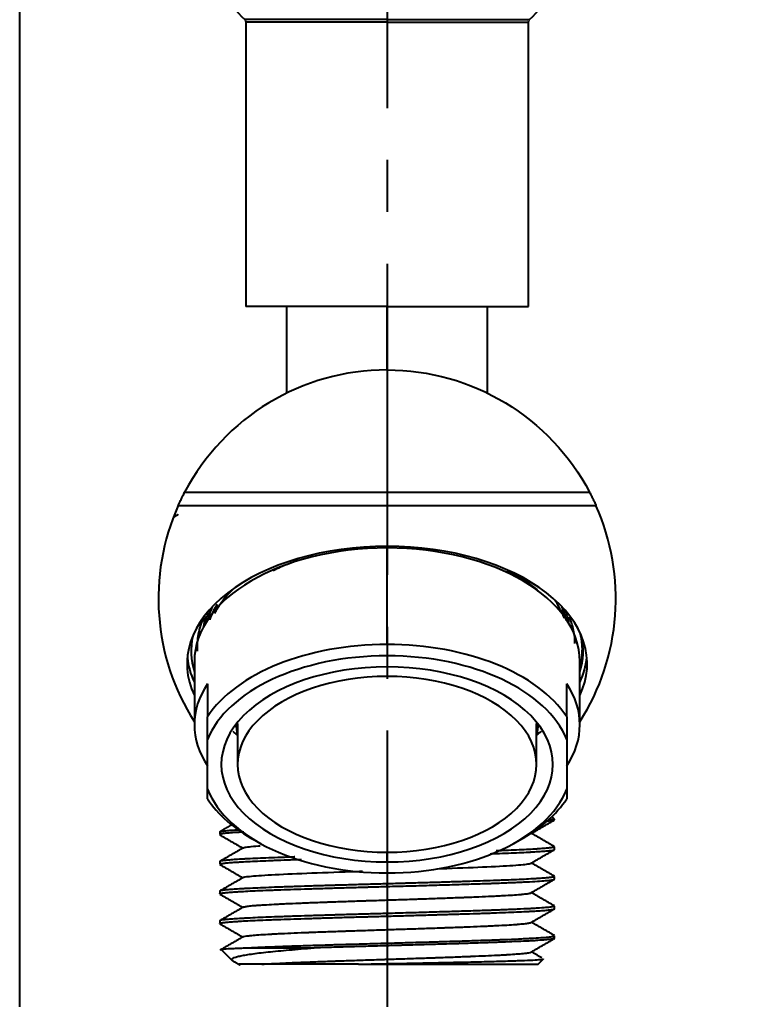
# Model space of a CAD drawing. Extents: x 10274 to 11115, y -16168 to -15573.
# Drawn here: x 10387.5 to 10431.5, y -15828.5 to -15768.5 of the extents above; entities that cross this region are included whole.
import ezdxf

# ---------------------------------------------------------------- set-up
doc = ezdxf.new("R2010")
doc.units = 0
doc.header["$MEASUREMENT"] = 0
doc.linetypes.add('CENTER2', pattern=[28.575, 19.05, -3.175, 3.175, -3.175])
doc.layers.get('0').update_dxf_attribs({"linetype": 'CONTINUOUS'})
doc.layers.get('Defpoints').update_dxf_attribs({"linetype": 'CONTINUOUS'})
doc.layers.add('CENTER', color=1, linetype='CENTER2')
doc.layers.add('DIM_', color=3, linetype='CONTINUOUS', lineweight=9)
doc.styles.get("Standard").update_dxf_attribs({"font": 'arial.ttf'})
doc.dimstyles.new('STANDARD$0', dxfattribs={"dimtxt": 3.5, "dimasz": 2.5, "dimexe": 0.7, "dimexo": 0.7, "dimgap": 0.5, "dimtad": 3, "dimdec": 4, "dimdsep": 46, "dimtxsty": 'Standard', "dimcen": 0, "dimclrd": 2, "dimclre": 2, "dimclrt": 4, "dimadec": 0, "dimazin": 0, "dimtp": 0.2, "dimtm": 0.1, "dimtfac": 0.5, "dimtdec": 4, "dimtmove": 1, "dimatfit": 3, "dimfxl": 1, "dimtolj": 1, "dimarcsym": 0})

# ---------------------------------------------------------------- blocks, each defined once
blk = doc.blocks.new('*D18')
at = {"layer": 'Defpoints', "color": 0, "transparency": 16777216}
for p in [(10410.02, -15731.301), (10436.02, -15916.951), (10465.547, -15916.951)]:
    blk.add_point(p, dxfattribs=at)
at = {"layer": 'DIM_', "color": 3, "lineweight": -2, "transparency": 16777216}
for p, q in [((10410.72, -15731.301), (10466.247, -15731.301)), ((10465.547, -15736.301), (10465.547, -15821.073)), ((10465.547, -15911.951), (10465.547, -15827.179)), ((10436.72, -15916.951), (10466.247, -15916.951))]:
    blk.add_line(p, q, dxfattribs=at)
at = {"layer": 'DIM_', "color": 3, "transparency": 16777216}
for points in [[(10464.714, -15736.301), (10466.38, -15736.301), (10465.547, -15731.301)], [(10464.714, -15911.951), (10466.38, -15911.951), (10465.547, -15916.951)]]:
    blk.add_solid(points, dxfattribs=at)
at = {"layer": 'DIM_', "color": 4, "transparency": 16777216, "insert": (10465.547, -15824.126), "char_height": 5, "attachment_point": 5, "bg_fill": 3, "box_fill_scale": 1.25, "bg_fill_color": 256, "bg_fill_true_color": 13158600, "bg_fill_transparency": 0}
blk.add_mtext('\\A1;185.7', dxfattribs=at)

msp = doc.modelspace()

# ---------------------------------------------------------------- linework, layer by layer
at = {"lineweight": -3, "extrusion": (-1, -2.22045e-16, 0)}
for p, q in [((10387.52, -15759.951), (10387.52, -15908.419)), ((10401.37, -15768.66), (10401.37, -15786.07)), ((10403.87, -15786.07), (10403.87, -15791.374)), ((10398.22, -15807.789), (10398.22, -15811.671)), ((10399.02, -15809.159), (10399.02, -15811.181)), ((10400.87, -15811.59), (10400.87, -15814.097)), ((10399.02, -15815.619), (10399.02, -15812.576)), ((10400.848, -15812.296), (10400.87, -15812.296)), ((10399.77, -15818.234), (10399.77, -15818.395)), ((10401.921, -15818.741), (10402.264, -15818.931)), ((10399.77, -15820.048), (10399.77, -15820.209)), ((10399.77, -15821.862), (10399.77, -15822.022)), ((10399.77, -15823.676), (10399.77, -15823.837)), ((10399.888, -15825.445), (10400.544, -15826.101)), ((10401.336, -15825.328), (10405.554, -15825.328))]:
    msp.add_line(p, q, dxfattribs=at)
at = {"lineweight": -3}
for centre, radius, start, end in [((10405.321, -15764.054), 6, 186.15248, 227.97381), ((10410.02, -15803.951), 14, 155.97233, 212.55856)]:
    msp.add_arc(centre, radius, start, end, dxfattribs=at)
at = {"lineweight": -3, "extrusion": (0, 0, -1)}
msp.add_arc((-10401.17, -15768.66), 0.2, 132.02619, 180, dxfattribs=at)
at = {"lineweight": -3}
for centre, major_axis, start_param, end_param in [((10410.02, -15806.172), (11.2, 0), 2.911174, 3.040113), ((10410.02, -15806.172), (-11.1, 0), 6.016414, 6.144028), ((10410.02, -15807.142), (-12, 0), 6.156459, 6.466018), ((10410.02, -15807.142), (12.25, 0), 3.1977, 3.413439), ((10410.02, -15811.671), (-11.8, 0), 5.912843, 6.653528), ((10410.02, -15811.59), (9.25, 0), 3.150581, 3.271689), ((10410.02, -15813.693), (-11.8, 0), 0.370343, 0.814342)]:
    msp.add_ellipse(centre, major_axis=major_axis, ratio=0.588172, start_param=start_param, end_param=end_param, dxfattribs=at)
for points, knots in [([(10397.233, -15798.251), (10397.244, -15798.226), (10397.256, -15798.2), (10397.281, -15798.145), (10397.294, -15798.116), (10397.315, -15798.07), (10397.323, -15798.054), (10397.338, -15798.022), (10397.345, -15798.005), (10397.369, -15797.955), (10397.385, -15797.921), (10397.419, -15797.851), (10397.436, -15797.816), (10397.463, -15797.761), (10397.472, -15797.743), (10397.49, -15797.705), (10397.5, -15797.687), (10397.547, -15797.593), (10397.585, -15797.518), (10397.625, -15797.442)], [0, 0, 0, 0, 0.125, 0.125, 0.25, 0.25, 0.3125, 0.3125, 0.375, 0.375, 0.5, 0.5, 0.625, 0.625, 0.6875, 0.6875, 0.75, 0.75, 1, 1, 1, 1]), ([(10403.049, -15802.221), (10403.195, -15802.149), (10403.344, -15802.08), (10403.684, -15801.93), (10403.875, -15801.851), (10404.169, -15801.737), (10404.318, -15801.681), (10404.47, -15801.628), (10404.551, -15801.599), (10404.581, -15801.589), (10404.612, -15801.578)], [0, 0, 0, 0, 0.299945, 0.299945, 0.668541, 0.668541, 0.852838, 0.944987, 0.944987, 1, 1, 1, 1]), ([(10400.551, -15803.407), (10400.438, -15803.518), (10400.331, -15803.631), (10400.059, -15803.937), (10399.904, -15804.134), (10399.73, -15804.387), (10399.696, -15804.438), (10399.63, -15804.54), (10399.598, -15804.592), (10399.525, -15804.714), (10399.485, -15804.785), (10399.448, -15804.856)], [0, 0, 0, 0, 0.244873, 0.244873, 0.655045, 0.655045, 0.757588, 0.757588, 0.860131, 0.860131, 1, 1, 1, 1]), ([(10399.607, -15804.301), (10399.524, -15804.436), (10399.448, -15804.574), (10399.298, -15804.877), (10399.227, -15805.044), (10399.163, -15805.221), (10399.16, -15805.23), (10399.157, -15805.239)], [0, 0, 0, 0, 0.44509, 0.44509, 0.973073, 0.973073, 1, 1, 1, 1]), ([(10398.774, -15805.133), (10398.766, -15805.15), (10398.758, -15805.167), (10398.676, -15805.359), (10398.612, -15805.536), (10398.546, -15805.759), (10398.533, -15805.804), (10398.51, -15805.894), (10398.499, -15805.939), (10398.468, -15806.074), (10398.451, -15806.165), (10398.407, -15806.435), (10398.391, -15806.615), (10398.382, -15806.916), (10398.384, -15807.037), (10398.391, -15807.158)], [0, 0, 0, 0, 0.026497, 0.026497, 0.291468, 0.291468, 0.357711, 0.357711, 0.423953, 0.423953, 0.556439, 0.556439, 0.82141, 0.82141, 1, 1, 1, 1]), ([(10398.805, -15805.641), (10398.808, -15805.618), (10398.81, -15805.595), (10398.827, -15805.468), (10398.844, -15805.364), (10398.871, -15805.233), (10398.877, -15805.207), (10398.889, -15805.155), (10398.895, -15805.129), (10398.907, -15805.079), (10398.914, -15805.055), (10398.92, -15805.031)], [0, 0, 0, 0, 0.112878, 0.112878, 0.625961, 0.625961, 0.754232, 0.754232, 0.882503, 0.882503, 1, 1, 1, 1]), ([(10401.243, -15818.238), (10401.175, -15818.242), (10401.031, -15818.25), (10400.697, -15818.27), (10400.394, -15818.293), (10400.088, -15818.321), (10399.929, -15818.342), (10399.835, -15818.362), (10399.794, -15818.374), (10399.774, -15818.385), (10399.77, -15818.392), (10399.77, -15818.395)], [0, 0, 0, 0, 0.071024, 0.154966, 0.388059, 0.494483, 0.707266, 0.786636, 0.865948, 0.945204, 1, 1, 1, 1]), ([(10399.786, -15818.217), (10399.795, -15818.213), (10399.807, -15818.209), (10399.834, -15818.201), (10399.847, -15818.198), (10399.878, -15818.192), (10399.895, -15818.188), (10399.953, -15818.179), (10399.999, -15818.172), (10400.105, -15818.159), (10400.165, -15818.153), (10400.3, -15818.14), (10400.45, -15818.127), (10400.628, -15818.115), (10400.75, -15818.106), (10400.774, -15818.105), (10400.825, -15818.102), (10400.85, -15818.1), (10400.908, -15818.096), (10400.941, -15818.094), (10400.974, -15818.092)], [0, 0, 0, 0, 0.102872, 0.102872, 0.180104, 0.180104, 0.257336, 0.257336, 0.4118, 0.4118, 0.566264, 0.566264, 0.720729, 0.875193, 0.875193, 0.913809, 0.913809, 0.952425, 0.952425, 1, 1, 1, 1]), ([(10401.213, -15819.206), (10401.224, -15819.199), (10401.332, -15819.159), (10401.716, -15819.117), (10402.21, -15819.082), (10402.246, -15819.079)], [0, 0, 0, 0, 0.170496, 0.941437, 1, 1, 1, 1]), ([(10404.362, -15819.763), (10404.351, -15819.763), (10404.34, -15819.764), (10404.19, -15819.769), (10404.053, -15819.774), (10403.85, -15819.781), (10403.783, -15819.783), (10403.65, -15819.788), (10403.584, -15819.79), (10403.257, -15819.802), (10403.008, -15819.811), (10402.536, -15819.83), (10402.311, -15819.84), (10401.887, -15819.859), (10401.688, -15819.868), (10401.453, -15819.88), (10401.407, -15819.882), (10401.34, -15819.886), (10401.317, -15819.887), (10401.273, -15819.889), (10401.163, -15819.895), (10401.059, -15819.901), (10400.822, -15819.915), (10400.679, -15819.925), (10400.424, -15819.944), (10400.311, -15819.953), (10400.165, -15819.967), (10400.12, -15819.972), (10400.058, -15819.979), (10400.039, -15819.981), (10400.001, -15819.986), (10399.984, -15819.988), (10399.902, -15820), (10399.852, -15820.01), (10399.787, -15820.029), (10399.77, -15820.038), (10399.77, -15820.048), (10399.77, -15820.048), (10399.77, -15820.048)], [0, 0, 0, 0, 0.003932, 0.003932, 0.053708, 0.053708, 0.078596, 0.078596, 0.103484, 0.103484, 0.203036, 0.203036, 0.302588, 0.302588, 0.40214, 0.40214, 0.427028, 0.427028, 0.439472, 0.439472, 0.451916, 0.501692, 0.501692, 0.601244, 0.601244, 0.700796, 0.700796, 0.750572, 0.750572, 0.77546, 0.77546, 0.800348, 0.800348, 0.8999, 0.8999, 0.999452, 0.999452, 1, 1, 1, 1]), ([(10399.77, -15820.209), (10399.77, -15820.2), (10399.786, -15820.19), (10399.823, -15820.18), (10399.827, -15820.178), (10399.837, -15820.176), (10399.841, -15820.175), (10399.857, -15820.171), (10399.891, -15820.164), (10399.934, -15820.157), (10400.032, -15820.143), (10400.113, -15820.134), (10400.306, -15820.115), (10400.419, -15820.105), (10400.611, -15820.091), (10400.679, -15820.086), (10400.787, -15820.079), (10400.824, -15820.077), (10400.9, -15820.072), (10400.939, -15820.07), (10401.137, -15820.058), (10401.309, -15820.049), (10401.68, -15820.03), (10401.879, -15820.02), (10402.303, -15820.002), (10402.528, -15819.992), (10402.797, -15819.981), (10402.827, -15819.98), (10402.887, -15819.978), (10402.978, -15819.974), (10403.194, -15819.966), (10403.385, -15819.959), (10403.773, -15819.945), (10404.041, -15819.935), (10404.468, -15819.921), (10404.62, -15819.916), (10404.776, -15819.911)], [0, 0, 0, 0, 0.094409, 0.094409, 0.106275, 0.106275, 0.118142, 0.118142, 0.141874, 0.18934, 0.18934, 0.28427, 0.28427, 0.379201, 0.379201, 0.426666, 0.426666, 0.450399, 0.450399, 0.474132, 0.474132, 0.569062, 0.569062, 0.663993, 0.663993, 0.758924, 0.758924, 0.77079, 0.77079, 0.782656, 0.806389, 0.853854, 0.853854, 0.948785, 0.948785, 1, 1, 1, 1]), ([(10401.204, -15821.028), (10401.226, -15821.001), (10401.522, -15820.942), (10402.809, -15820.851), (10405.008, -15820.753), (10407.072, -15820.68), (10408.278, -15820.639), (10408.51, -15820.632)], [0, 0, 0, 0, 0.199379, 0.446821, 0.694264, 0.941706, 1, 1, 1, 1]), ([(10399.875, -15825.422), (10399.875, -15825.422), (10399.875, -15825.422), (10399.893, -15825.411), (10400.028, -15825.39), (10400.356, -15825.37), (10400.672, -15825.354), (10400.789, -15825.349), (10401.045, -15825.338), (10401.185, -15825.333), (10401.336, -15825.328)], [0, 0, 0, 0, 0.001163, 0.001163, 0.334109, 0.667054, 0.667054, 0.833527, 0.833527, 1, 1, 1, 1]), ([(10400.537, -15826.095), (10400.531, -15826.089), (10400.508, -15826.063), (10400.506, -15826.015), (10400.583, -15825.953), (10400.742, -15825.89), (10400.981, -15825.828), (10401.301, -15825.765), (10401.699, -15825.703), (10402.172, -15825.64), (10402.719, -15825.578), (10403.334, -15825.515), (10404.013, -15825.453), (10404.753, -15825.39), (10405.281, -15825.349), (10405.554, -15825.328)], [0, 0, 0, 0, 0.022582, 0.104034, 0.185485, 0.266937, 0.348388, 0.42984, 0.511291, 0.592743, 0.674194, 0.755646, 0.837097, 0.918549, 1, 1, 1, 1]), ([(10402.358, -15826.328), (10402.18, -15826.328), (10402.018, -15826.328), (10401.729, -15826.328), (10401.601, -15826.328), (10401.377, -15826.328), (10401.281, -15826.328), (10401.191, -15826.328), (10401.182, -15826.328), (10401.163, -15826.328), (10401.136, -15826.328), (10401.078, -15826.328), (10401.038, -15826.328), (10400.971, -15826.328), (10400.944, -15826.328), (10400.926, -15826.328), (10400.928, -15826.328), (10400.941, -15826.328)], [0, 0, 0, 0, 0.17305, 0.17305, 0.346099, 0.346099, 0.519149, 0.519149, 0.54078, 0.54078, 0.562412, 0.605674, 0.692199, 0.692199, 0.865249, 0.865249, 1, 1, 1, 1]), ([(10408.263, -15826.328), (10407.945, -15826.328), (10407.635, -15826.328), (10407.027, -15826.328), (10406.73, -15826.328), (10406.15, -15826.328), (10405.867, -15826.328), (10405.557, -15826.328), (10405.522, -15826.328), (10405.454, -15826.328), (10405.42, -15826.328), (10405.318, -15826.328), (10405.117, -15826.328), (10404.922, -15826.328), (10404.542, -15826.328), (10404.3, -15826.328), (10403.84, -15826.328), (10403.622, -15826.328), (10403.365, -15826.328), (10403.314, -15826.328), (10403.24, -15826.328), (10403.215, -15826.328), (10403.166, -15826.328), (10403.045, -15826.328), (10402.93, -15826.328), (10402.665, -15826.328), (10402.504, -15826.328), (10402.358, -15826.328)], [0, 0, 0, 0, 0.125, 0.125, 0.25, 0.25, 0.375, 0.375, 0.390625, 0.390625, 0.40625, 0.40625, 0.4375, 0.5, 0.5, 0.625, 0.625, 0.75, 0.75, 0.78125, 0.78125, 0.796875, 0.796875, 0.8125, 0.875, 0.875, 1, 1, 1, 1])]:
    msp.add_open_spline(points, degree=3, knots=knots, dxfattribs=at)
for points, degree in [([(10397.234, -15798.801), (10397.109, -15798.874), (10396.983, -15798.947)], 2), ([(10399.02, -15812.576), (10399.02, -15812.434), (10399.02, -15812.142), (10399.02, -15811.678), (10399.02, -15811.35), (10399.02, -15811.181)], 3), ([(10400.848, -15812.296), (10400.764, -15812.229), (10400.68, -15812.161), (10400.594, -15812.093)], 3), ([(10399.02, -15816.205), (10399.02, -15816.148), (10399.02, -15816.03), (10399.02, -15815.835), (10399.02, -15815.693), (10399.02, -15815.619)], 3), ([(10400.517, -15817.795), (10400.147, -15818.009), (10399.777, -15818.223)], 2), ([(10399.777, -15818.406), (10400.482, -15818.814), (10401.187, -15819.221)], 2), ([(10401.212, -15819.207), (10400.491, -15819.624), (10399.77, -15820.041)], 2), ([(10399.772, -15820.218), (10400.48, -15820.626), (10401.187, -15821.035)], 2), ([(10401.219, -15821.017), (10400.498, -15821.434), (10399.777, -15821.851)], 2), ([(10399.774, -15822.031), (10400.481, -15822.44), (10401.189, -15822.849)], 2), ([(10401.226, -15822.828), (10400.499, -15823.248), (10399.772, -15823.668)], 2), ([(10399.773, -15823.846), (10400.48, -15824.254), (10401.187, -15824.663)], 2), ([(10401.225, -15824.642), (10400.497, -15825.062), (10399.77, -15825.482)], 2), ([(10400.552, -15826.103), (10401.028, -15826.378)], 1)]:
    msp.add_open_spline(points, degree=degree, dxfattribs=at)
at = {"layer": 'CENTER'}
msp.add_line((10410.02, -15726.301), (10410.02, -16097.497), dxfattribs=at)

# ---------------------------------------------------------------- next in the draw order: dimensions: what is measured, and where the dimension line sits
at = {"layer": 'DIM_', "color": 3}
dim = msp.add_linear_dim(base=(10465.546869494, -15916.95108086), p1=(10410.020029529, -15731.30108086), p2=(10436.01999, -15916.95108086), angle=90, dimstyle='STANDARD$0', override={"dimtxt": 5, "dimasz": 5, "dimtad": 0, "dimtih": 1, "dimdec": 1, "dimzin": 9, "dimclrd": 3, "dimclre": 3, "dimtdec": 1, "dimtofl": 0, "dimfxl": 1.25, "dimtfill": 1}, dxfattribs=at)
dim.commit()
dim.dimension.update_dxf_attribs({"geometry": '*D18', "text_midpoint": (10465.546869494, -15824.12608086)})

# ---------------------------------------------------------------- next in the draw order: linework, layer by layer
at = {"lineweight": -3, "extrusion": (-1, -2.22045e-16, 0)}
for p, q in [((10410.02, -15768.511), (10401.304, -15768.511)), ((10410.02, -15768.66), (10401.37, -15768.66)), ((10410.02, -15768.511), (10418.736, -15768.511)), ((10410.02, -15768.511), (10410.02, -15768.66)), ((10410.02, -15768.66), (10418.67, -15768.66)), ((10418.67, -15786.07), (10418.67, -15768.66)), ((10410.02, -15786.07), (10401.37, -15786.07)), ((10410.02, -15786.07), (10418.67, -15786.07)), ((10410.02, -15789.951), (10410.02, -15786.07)), ((10416.17, -15791.374), (10416.17, -15786.07)), ((10397.625, -15797.442), (10422.415, -15797.442)), ((10397.233, -15798.251), (10422.807, -15798.251)), ((10410.02, -15806.753), (10410.02, -15800.849)), ((10421.82, -15811.671), (10421.82, -15807.789)), ((10410.02, -15808.128), (10410.02, -15808.716)), ((10421.02, -15811.181), (10421.02, -15809.159)), ((10419.17, -15814.097), (10419.17, -15811.59)), ((10419.17, -15812.296), (10419.192, -15812.296)), ((10421.02, -15812.576), (10421.02, -15815.619)), ((10419.941, -15817.451), (10420.27, -15817.451)), ((10420.27, -15817.451), (10420.11, -15817.291)), ((10420.27, -15817.488), (10420.27, -15817.451)), ((10417.776, -15818.931), (10418.119, -15818.741)), ((10420.27, -15819.302), (10420.27, -15819.141)), ((10410.02, -15820.067), (10410.02, -15819.479)), ((10420.27, -15821.115), (10420.27, -15820.955)), ((10410.02, -15821.57), (10410.02, -15821.408)), ((10420.27, -15822.93), (10420.27, -15822.769)), ((10410.02, -15823.383), (10410.02, -15823.222)), ((10420.27, -15824.744), (10420.27, -15824.583)), ((10408.263, -15826.328), (10419.27, -15826.328)), ((10419.27, -15826.328), (10419.555, -15826.043))]:
    msp.add_line(p, q, dxfattribs=at)
at = {"lineweight": -3}
for centre, radius, start, end in [((10414.719, -15764.054), 6, 312.02619, 353.84752), ((10410.02, -15803.951), 14, 90, 152.29336), ((10410.02, -15803.951), 14, 327.44144, 24.02767)]:
    msp.add_arc(centre, radius, start, end, dxfattribs=at)
at = {"lineweight": -3, "extrusion": (0, 0, -1)}
for centre, radius, start, end in [((-10418.87, -15768.66), 0.2, 0, 47.97381), ((-10410.02, -15803.951), 14, 90, 152.29336)]:
    msp.add_arc(centre, radius, start, end, dxfattribs=at)
at = {"lineweight": -3}
for centre, major_axis, start_param, end_param in [((10410.02, -15807.951), (12.25, 0), 1.570796, 3.413439), ((10410.02, -15807.789), (-11.8, 0), 4.712389, 6.283185), ((10410.02, -15807.951), (12.25, 0), 6.011339, 7.853982), ((10410.02, -15807.789), (-11.8, 0), 3.141593, 4.712389), ((10410.02, -15806.172), (-11.1, 0), 3.280752, 3.408366), ((10410.02, -15806.172), (11.2, 0), 0.117152, 0.230373), ((10410.02, -15807.142), (-12, 0), 2.958705, 3.268343), ((10410.02, -15813.693), (-11.8, 0), 4.712389, 5.912843), ((10410.02, -15813.693), (-11.8, 0), 3.511935, 4.712389), ((10410.02, -15814.097), (11.3, 0), 0.230941, 2.910651), ((10410.02, -15807.142), (-12.25, 0), 2.869747, 3.085486), ((10410.02, -15814.097), (10.15, 0), 1.570796, 4.712389), ((10410.02, -15814.097), (-10.15, 0), 1.570796, 4.712389), ((10410.02, -15814.097), (9.15, 0), 1.570796, 4.712389), ((10410.02, -15814.097), (-9.15, 0), 1.570796, 4.712389), ((10410.02, -15811.671), (-11.8, 0), 2.77125, 3.511935), ((10410.02, -15811.59), (9.25, 0), 6.153089, 6.274196), ((10410.02, -15814.097), (11.3, 0), 3.372534, 6.052244), ((10410.02, -15813.693), (-11.8, 0), 2.327251, 2.77125)]:
    msp.add_ellipse(centre, major_axis=major_axis, ratio=0.588172, start_param=start_param, end_param=end_param, dxfattribs=at)
for points, knots in [([(10422.415, -15797.442), (10422.455, -15797.518), (10422.493, -15797.593), (10422.549, -15797.704), (10422.568, -15797.741), (10422.594, -15797.796), (10422.603, -15797.814), (10422.621, -15797.85), (10422.629, -15797.868), (10422.655, -15797.92), (10422.671, -15797.954), (10422.702, -15798.02), (10422.717, -15798.052), (10422.738, -15798.099), (10422.745, -15798.114), (10422.759, -15798.143), (10422.765, -15798.158), (10422.784, -15798.2), (10422.796, -15798.226), (10422.807, -15798.251)], [0, 0, 0, 0, 0.25, 0.25, 0.375, 0.375, 0.4375, 0.4375, 0.5, 0.5, 0.625, 0.625, 0.75, 0.75, 0.8125, 0.8125, 0.875, 0.875, 1, 1, 1, 1]), ([(10417.358, -15802.223), (10417.534, -15802.311), (10417.706, -15802.403), (10418.001, -15802.572), (10418.127, -15802.648), (10418.373, -15802.804), (10418.492, -15802.883), (10418.838, -15803.125), (10419.053, -15803.292), (10419.301, -15803.505), (10419.347, -15803.546), (10419.392, -15803.587)], [0, 0, 0, 0, 0.224978, 0.224978, 0.398439, 0.398439, 0.571899, 0.571899, 0.918821, 0.918821, 1, 1, 1, 1]), ([(10420.879, -15805.154), (10420.814, -15804.976), (10420.735, -15804.8), (10420.617, -15804.575), (10420.589, -15804.524), (10420.532, -15804.424), (10420.448, -15804.284), (10420.356, -15804.146), (10420.294, -15804.058)], [0, 0, 0, 0, 0.476974, 0.476974, 0.614035, 0.614035, 0.751097, 1, 1, 1, 1]), ([(10421.009, -15805.302), (10421.009, -15805.299), (10421.008, -15805.296), (10420.967, -15805.13), (10420.915, -15804.968), (10420.836, -15804.765), (10420.82, -15804.725), (10420.796, -15804.669), (10420.79, -15804.654), (10420.783, -15804.639)], [0, 0, 0, 0, 0.013226, 0.013226, 0.74798, 0.74798, 0.931668, 0.931668, 1, 1, 1, 1]), ([(10421.52, -15806.696), (10421.52, -15806.46), (10421.498, -15806.226), (10421.407, -15805.733), (10421.332, -15805.473), (10421.213, -15805.173), (10421.195, -15805.129), (10421.176, -15805.086)], [0, 0, 0, 0, 0.431108, 0.431108, 0.917548, 0.917548, 1, 1, 1, 1]), ([(10421.855, -15808.017), (10421.893, -15807.862), (10421.922, -15807.706), (10421.964, -15807.375), (10421.974, -15807.199), (10421.972, -15806.847), (10421.959, -15806.67), (10421.928, -15806.448), (10421.922, -15806.404), (10421.906, -15806.315), (10421.887, -15806.21), (10421.863, -15806.105), (10421.847, -15806.044)], [0, 0, 0, 0, 0.238846, 0.238846, 0.506011, 0.506011, 0.773177, 0.773177, 0.839968, 0.839968, 0.906759, 1, 1, 1, 1]), ([(10420.259, -15817.502), (10420.252, -15817.505), (10420.233, -15817.513), (10420.186, -15817.526), (10420.119, -15817.538), (10420.034, -15817.551), (10419.931, -15817.563), (10419.843, -15817.572), (10419.788, -15817.577), (10419.778, -15817.578)], [0, 0, 0, 0, 0.153212, 0.316498, 0.480282, 0.644559, 0.800341, 0.961145, 1, 1, 1, 1]), ([(10420.27, -15819.141), (10420.27, -15819.15), (10420.254, -15819.159), (10420.217, -15819.17), (10420.213, -15819.171), (10420.204, -15819.174), (10420.199, -15819.175), (10420.183, -15819.178), (10420.149, -15819.186), (10420.106, -15819.193), (10420.008, -15819.207), (10419.927, -15819.216), (10419.734, -15819.235), (10419.621, -15819.244), (10419.429, -15819.259), (10419.361, -15819.263), (10419.253, -15819.27), (10419.216, -15819.273), (10419.14, -15819.278), (10419.101, -15819.28), (10418.903, -15819.292), (10418.731, -15819.301), (10418.36, -15819.32), (10418.161, -15819.329), (10417.737, -15819.348), (10417.512, -15819.358), (10417.243, -15819.368), (10417.213, -15819.37), (10417.153, -15819.372), (10417.062, -15819.376), (10416.904, -15819.382), (10416.774, -15819.387), (10416.707, -15819.389)], [0, 0, 0, 0, 0.113542, 0.113542, 0.127813, 0.127813, 0.142084, 0.142084, 0.170626, 0.22771, 0.22771, 0.341878, 0.341878, 0.456046, 0.456046, 0.51313, 0.51313, 0.541672, 0.541672, 0.570214, 0.570214, 0.684382, 0.684382, 0.79855, 0.79855, 0.912719, 0.912719, 0.92699, 0.92699, 0.941261, 0.969803, 1, 1, 1, 1]), ([(10416.351, -15819.563), (10416.408, -15819.561), (10416.465, -15819.559), (10416.783, -15819.548), (10417.032, -15819.538), (10417.504, -15819.519), (10417.729, -15819.51), (10418.153, -15819.491), (10418.352, -15819.482), (10418.587, -15819.47), (10418.633, -15819.467), (10418.701, -15819.464), (10418.723, -15819.463), (10418.767, -15819.46), (10418.877, -15819.454), (10418.981, -15819.449), (10419.218, -15819.434), (10419.361, -15819.425), (10419.616, -15819.406), (10419.729, -15819.397), (10419.875, -15819.382), (10419.92, -15819.378), (10419.982, -15819.371), (10420.002, -15819.368), (10420.039, -15819.364), (10420.056, -15819.361), (10420.139, -15819.349), (10420.188, -15819.34), (10420.253, -15819.321), (10420.27, -15819.312), (10420.27, -15819.302), (10420.27, -15819.302), (10420.27, -15819.302)], [0, 0, 0, 0, 0.023476, 0.023476, 0.131913, 0.131913, 0.240349, 0.240349, 0.348785, 0.348785, 0.375894, 0.375894, 0.389449, 0.389449, 0.403003, 0.457222, 0.457222, 0.565658, 0.565658, 0.674094, 0.674094, 0.728312, 0.728312, 0.755421, 0.755421, 0.782531, 0.782531, 0.890967, 0.890967, 0.999403, 0.999403, 1, 1, 1, 1]), ([(10413.058, -15820.48), (10413.265, -15820.473), (10414.394, -15820.433), (10416.254, -15820.361), (10418.055, -15820.263), (10418.805, -15820.18), (10418.855, -15820.129), (10418.823, -15820.111)], [0, 0, 0, 0, 0.058716, 0.324226, 0.589735, 0.855244, 1, 1, 1, 1]), ([(10420.27, -15820.955), (10420.27, -15820.964), (10420.254, -15820.973), (10420.217, -15820.984), (10420.213, -15820.985), (10420.204, -15820.987), (10420.199, -15820.989), (10420.183, -15820.992), (10420.149, -15820.999), (10420.106, -15821.006), (10420.008, -15821.021), (10419.846, -15821.04), (10419.621, -15821.058), (10419.429, -15821.072), (10419.361, -15821.077), (10419.253, -15821.084), (10419.216, -15821.087), (10419.14, -15821.091), (10419.101, -15821.094), (10418.903, -15821.106), (10418.731, -15821.115), (10418.36, -15821.134), (10418.161, -15821.143), (10417.737, -15821.162), (10417.512, -15821.172), (10417.243, -15821.182), (10417.213, -15821.183), (10417.153, -15821.186), (10417.062, -15821.189), (10416.846, -15821.198), (10416.655, -15821.205), (10416.267, -15821.219), (10415.731, -15821.238), (10415.158, -15821.257), (10414.713, -15821.271), (10414.563, -15821.275), (10414.257, -15821.285), (10414.103, -15821.29), (10413.637, -15821.304), (10413.322, -15821.314), (10412.683, -15821.332), (10412.359, -15821.342), (10411.867, -15821.356), (10411.702, -15821.361), (10411.452, -15821.368), (10411.369, -15821.37), (10411.201, -15821.375), (10411.117, -15821.377), (10410.696, -15821.389), (10410.359, -15821.399), (10410.02, -15821.408)], [0, 0, 0, 0, 0.062177, 0.062177, 0.069992, 0.069992, 0.077807, 0.077807, 0.093437, 0.124698, 0.124698, 0.18722, 0.249741, 0.249741, 0.281002, 0.281002, 0.296632, 0.296632, 0.312263, 0.312263, 0.374784, 0.374784, 0.437306, 0.437306, 0.499828, 0.499828, 0.507643, 0.507643, 0.515458, 0.531088, 0.562349, 0.562349, 0.624871, 0.687392, 0.687392, 0.718653, 0.718653, 0.749914, 0.749914, 0.812435, 0.812435, 0.874957, 0.874957, 0.906218, 0.906218, 0.921848, 0.921848, 0.937478, 0.937478, 1, 1, 1, 1]), ([(10410.02, -15821.408), (10409.681, -15821.418), (10409.346, -15821.427), (10408.68, -15821.446), (10408.35, -15821.455), (10407.695, -15821.474), (10407.37, -15821.483), (10406.968, -15821.495), (10406.847, -15821.499), (10406.727, -15821.503), (10406.647, -15821.505), (10406.607, -15821.506), (10406.408, -15821.512), (10406.251, -15821.517), (10405.785, -15821.531), (10405.181, -15821.55), (10404.608, -15821.569), (10404.19, -15821.583), (10404.053, -15821.587), (10403.85, -15821.595), (10403.783, -15821.597), (10403.65, -15821.602), (10403.584, -15821.604), (10403.257, -15821.616), (10403.008, -15821.626), (10402.536, -15821.644), (10402.311, -15821.654), (10401.887, -15821.672), (10401.688, -15821.682), (10401.453, -15821.694), (10401.407, -15821.696), (10401.34, -15821.7), (10401.317, -15821.701), (10401.273, -15821.703), (10401.163, -15821.709), (10401.059, -15821.715), (10400.822, -15821.729), (10400.536, -15821.748), (10400.311, -15821.767), (10400.165, -15821.781), (10400.12, -15821.786), (10400.058, -15821.793), (10400.039, -15821.795), (10400.001, -15821.8), (10399.984, -15821.803), (10399.902, -15821.814), (10399.852, -15821.824), (10399.787, -15821.843), (10399.77, -15821.852), (10399.77, -15821.861), (10399.77, -15821.861), (10399.77, -15821.862)], [0, 0, 0, 0, 0.062479, 0.062479, 0.124957, 0.124957, 0.187436, 0.187436, 0.203055, 0.210865, 0.210865, 0.218675, 0.218675, 0.249914, 0.249914, 0.312393, 0.374871, 0.374871, 0.406111, 0.406111, 0.42173, 0.42173, 0.43735, 0.43735, 0.499829, 0.499829, 0.562307, 0.562307, 0.624786, 0.624786, 0.640405, 0.640405, 0.648215, 0.648215, 0.656025, 0.687264, 0.687264, 0.749743, 0.812221, 0.812221, 0.843461, 0.843461, 0.85908, 0.85908, 0.8747, 0.8747, 0.937179, 0.937179, 0.999657, 0.999657, 1, 1, 1, 1]), ([(10399.77, -15822.022), (10399.77, -15822.013), (10399.786, -15822.004), (10399.823, -15821.993), (10399.827, -15821.992), (10399.837, -15821.99), (10399.841, -15821.989), (10399.857, -15821.985), (10399.868, -15821.983), (10399.905, -15821.976), (10399.934, -15821.971), (10400.032, -15821.957), (10400.194, -15821.938), (10400.419, -15821.918), (10400.611, -15821.904), (10400.679, -15821.899), (10400.787, -15821.892), (10400.824, -15821.89), (10400.9, -15821.885), (10400.939, -15821.883), (10401.137, -15821.871), (10401.309, -15821.862), (10401.68, -15821.843), (10401.879, -15821.834), (10402.303, -15821.816), (10402.528, -15821.806), (10402.797, -15821.795), (10402.827, -15821.794), (10402.887, -15821.791), (10402.978, -15821.788), (10403.194, -15821.779), (10403.385, -15821.772), (10403.773, -15821.758), (10404.309, -15821.738), (10404.883, -15821.72), (10405.327, -15821.706), (10405.477, -15821.701), (10405.783, -15821.692), (10405.937, -15821.688), (10406.403, -15821.674), (10406.718, -15821.664), (10407.357, -15821.645), (10407.681, -15821.636), (10408.173, -15821.621), (10408.338, -15821.616), (10408.588, -15821.609), (10408.671, -15821.607), (10408.839, -15821.602), (10408.923, -15821.599), (10409.344, -15821.587), (10409.681, -15821.578), (10410.02, -15821.568)], [0, 0, 0, 0, 0.062178, 0.062178, 0.069993, 0.069993, 0.077808, 0.077808, 0.093439, 0.093439, 0.124699, 0.124699, 0.187221, 0.249742, 0.249742, 0.281003, 0.281003, 0.296633, 0.296633, 0.312264, 0.312264, 0.374785, 0.374785, 0.437307, 0.437307, 0.499828, 0.499828, 0.507643, 0.507643, 0.515459, 0.531089, 0.56235, 0.56235, 0.624871, 0.687393, 0.687393, 0.718653, 0.718653, 0.749914, 0.749914, 0.812436, 0.812436, 0.874957, 0.874957, 0.906218, 0.906218, 0.921848, 0.921848, 0.937479, 0.937479, 1, 1, 1, 1]), ([(10410.02, -15821.568), (10410.459, -15821.556), (10410.893, -15821.544), (10411.538, -15821.526), (10411.752, -15821.521), (10412.177, -15821.508), (10412.388, -15821.502), (10412.809, -15821.49), (10413.018, -15821.484), (10413.278, -15821.476), (10413.33, -15821.474), (10413.433, -15821.471), (10413.485, -15821.469), (10413.64, -15821.465), (10413.742, -15821.461), (10414.248, -15821.446), (10415.03, -15821.421), (10415.759, -15821.397), (10416.198, -15821.382), (10416.285, -15821.379), (10416.414, -15821.375), (10416.457, -15821.373), (10416.542, -15821.37), (10416.753, -15821.363), (10416.955, -15821.355), (10417.426, -15821.337), (10417.719, -15821.324), (10418.127, -15821.305), (10418.258, -15821.299), (10418.447, -15821.29), (10418.54, -15821.285), (10418.629, -15821.28), (10418.688, -15821.277), (10418.717, -15821.276), (10418.976, -15821.262), (10419.18, -15821.25), (10419.537, -15821.226), (10419.69, -15821.214), (10419.882, -15821.196), (10419.939, -15821.19), (10420.003, -15821.182), (10420.015, -15821.181), (10420.039, -15821.177), (10420.073, -15821.173), (10420.104, -15821.168), (10420.196, -15821.152), (10420.242, -15821.14), (10420.263, -15821.126), (10420.265, -15821.124), (10420.266, -15821.123)], [0, 0, 0, 0, 0.082464, 0.082464, 0.123696, 0.123696, 0.164928, 0.164928, 0.20616, 0.20616, 0.216468, 0.216468, 0.226776, 0.226776, 0.247392, 0.247392, 0.329856, 0.41232, 0.41232, 0.432936, 0.432936, 0.443244, 0.443244, 0.453552, 0.494784, 0.494784, 0.577248, 0.577248, 0.61848, 0.61848, 0.639096, 0.649404, 0.649404, 0.659712, 0.659712, 0.742176, 0.742176, 0.82464, 0.82464, 0.865872, 0.865872, 0.87618, 0.87618, 0.886488, 0.907104, 0.907104, 0.989568, 0.989568, 1, 1, 1, 1]), ([(10401.216, -15822.833), (10401.217, -15822.833), (10401.217, -15822.833), (10401.223, -15822.829), (10401.23, -15822.826), (10401.246, -15822.821), (10401.256, -15822.818), (10401.288, -15822.809), (10401.316, -15822.803), (10401.413, -15822.785), (10401.5, -15822.773), (10401.714, -15822.749), (10401.842, -15822.737), (10402.03, -15822.723), (10402.069, -15822.72), (10402.149, -15822.714), (10402.19, -15822.711), (10402.317, -15822.702), (10402.406, -15822.697), (10402.687, -15822.679), (10402.891, -15822.668), (10403.226, -15822.65), (10403.341, -15822.644), (10403.522, -15822.635), (10403.583, -15822.632), (10403.708, -15822.626), (10403.772, -15822.623), (10404.095, -15822.608), (10404.366, -15822.596), (10404.935, -15822.573), (10405.231, -15822.561), (10405.696, -15822.544), (10405.853, -15822.538), (10406.055, -15822.531), (10406.095, -15822.529), (10406.177, -15822.526), (10406.218, -15822.525), (10406.34, -15822.52), (10406.423, -15822.517), (10406.836, -15822.503), (10407.173, -15822.491), (10407.858, -15822.467), (10408.208, -15822.455), (10408.652, -15822.44), (10408.786, -15822.436), (10408.92, -15822.432), (10409.01, -15822.429), (10409.055, -15822.427), (10409.281, -15822.42), (10409.46, -15822.414), (10409.999, -15822.396), (10410.357, -15822.385), (10411.071, -15822.362), (10411.427, -15822.35), (10411.826, -15822.337), (10411.87, -15822.335), (10411.959, -15822.332), (10412.003, -15822.331), (10412.135, -15822.326), (10412.223, -15822.323), (10412.484, -15822.314), (10412.656, -15822.308), (10413.166, -15822.29), (10413.497, -15822.279), (10413.982, -15822.261), (10414.141, -15822.255), (10414.377, -15822.246), (10414.495, -15822.242), (10414.611, -15822.238), (10414.688, -15822.235), (10414.726, -15822.233), (10415.07, -15822.22), (10415.361, -15822.208), (10415.913, -15822.185), (10416.175, -15822.173), (10416.545, -15822.155), (10416.665, -15822.149), (10416.81, -15822.142), (10416.838, -15822.14), (10416.895, -15822.137), (10416.924, -15822.136), (10417.008, -15822.132), (10417.062, -15822.129), (10417.33, -15822.114), (10417.524, -15822.102), (10417.876, -15822.079), (10418.033, -15822.067), (10418.205, -15822.052), (10418.255, -15822.048), (10418.302, -15822.044), (10418.333, -15822.041), (10418.348, -15822.039), (10418.422, -15822.032), (10418.475, -15822.026), (10418.618, -15822.008), (10418.692, -15821.996), (10418.792, -15821.974), (10418.822, -15821.963), (10418.833, -15821.952)], [0, 0, 0, 0, 0.001281, 0.001281, 0.011294, 0.011294, 0.021307, 0.021307, 0.041333, 0.041333, 0.081384, 0.081384, 0.121435, 0.121435, 0.131448, 0.131448, 0.141461, 0.141461, 0.161486, 0.161486, 0.201538, 0.201538, 0.221563, 0.221563, 0.231576, 0.231576, 0.241589, 0.241589, 0.28164, 0.28164, 0.321691, 0.321691, 0.341717, 0.341717, 0.346723, 0.346723, 0.35173, 0.35173, 0.361743, 0.361743, 0.401794, 0.401794, 0.441845, 0.441845, 0.451858, 0.456864, 0.456864, 0.461871, 0.461871, 0.481896, 0.481896, 0.521948, 0.521948, 0.561999, 0.561999, 0.567005, 0.567005, 0.572012, 0.572012, 0.582025, 0.582025, 0.60205, 0.60205, 0.642101, 0.642101, 0.662127, 0.662127, 0.67214, 0.677146, 0.677146, 0.682153, 0.682153, 0.722204, 0.722204, 0.762255, 0.762255, 0.782281, 0.782281, 0.787287, 0.787287, 0.792294, 0.792294, 0.802306, 0.802306, 0.842358, 0.842358, 0.882409, 0.882409, 0.892422, 0.897428, 0.897428, 0.902435, 0.902435, 0.92246, 0.92246, 0.962511, 0.962511, 1, 1, 1, 1]), ([(10420.27, -15822.77), (10420.27, -15822.774), (10420.257, -15822.79), (10420.196, -15822.806), (10420.103, -15822.821), (10420.083, -15822.824), (10420.05, -15822.829), (10420.038, -15822.83), (10420.014, -15822.833), (10419.953, -15822.841), (10419.881, -15822.849), (10419.69, -15822.867), (10419.537, -15822.88), (10419.269, -15822.898), (10419.173, -15822.905), (10419.019, -15822.914), (10418.94, -15822.918), (10418.858, -15822.923), (10418.802, -15822.926), (10418.773, -15822.928), (10418.514, -15822.941), (10418.262, -15822.953), (10417.854, -15822.971), (10417.712, -15822.977), (10417.419, -15822.989), (10417.116, -15823.002), (10416.791, -15823.014), (10416.582, -15823.022), (10416.54, -15823.024), (10416.455, -15823.027), (10416.326, -15823.032), (10416.196, -15823.036), (10415.758, -15823.052), (10415.393, -15823.064), (10414.637, -15823.088), (10414.246, -15823.1), (10413.739, -15823.115), (10413.637, -15823.118), (10413.43, -15823.124), (10413.327, -15823.127), (10413.016, -15823.136), (10412.807, -15823.143), (10412.177, -15823.161), (10411.752, -15823.174), (10410.893, -15823.199), (10410.459, -15823.211), (10410.02, -15823.223)], [0, 0, 0, 0, 0.027631, 0.108662, 0.108662, 0.12892, 0.12892, 0.139049, 0.139049, 0.149178, 0.189693, 0.189693, 0.270724, 0.270724, 0.311239, 0.311239, 0.331497, 0.341625, 0.341625, 0.351754, 0.351754, 0.432785, 0.432785, 0.4733, 0.4733, 0.513816, 0.554331, 0.554331, 0.56446, 0.56446, 0.574589, 0.594846, 0.594846, 0.675877, 0.675877, 0.756908, 0.756908, 0.777166, 0.777166, 0.797423, 0.797423, 0.837939, 0.837939, 0.918969, 0.918969, 1, 1, 1, 1]), ([(10410.02, -15823.223), (10409.682, -15823.232), (10409.346, -15823.242), (10408.68, -15823.26), (10408.35, -15823.269), (10407.695, -15823.288), (10407.37, -15823.298), (10406.968, -15823.31), (10406.847, -15823.313), (10406.727, -15823.317), (10406.647, -15823.32), (10406.607, -15823.321), (10406.408, -15823.327), (10406.251, -15823.332), (10405.786, -15823.346), (10405.181, -15823.365), (10404.608, -15823.383), (10404.19, -15823.397), (10404.053, -15823.402), (10403.85, -15823.409), (10403.783, -15823.411), (10403.65, -15823.416), (10403.584, -15823.418), (10403.257, -15823.43), (10403.008, -15823.439), (10402.536, -15823.459), (10402.311, -15823.468), (10401.887, -15823.487), (10401.688, -15823.497), (10401.453, -15823.509), (10401.407, -15823.511), (10401.34, -15823.515), (10401.317, -15823.516), (10401.273, -15823.518), (10401.163, -15823.524), (10401.059, -15823.53), (10400.822, -15823.544), (10400.679, -15823.553), (10400.424, -15823.571), (10400.311, -15823.581), (10400.165, -15823.595), (10400.12, -15823.6), (10400.058, -15823.607), (10400.039, -15823.61), (10400.001, -15823.615), (10399.984, -15823.617), (10399.902, -15823.629), (10399.852, -15823.639), (10399.787, -15823.658), (10399.77, -15823.667), (10399.77, -15823.676), (10399.77, -15823.676), (10399.77, -15823.676)], [0, 0, 0, 0, 0.062478, 0.062478, 0.124957, 0.124957, 0.187435, 0.187435, 0.203055, 0.210865, 0.210865, 0.218675, 0.218675, 0.249914, 0.249914, 0.312392, 0.374871, 0.374871, 0.40611, 0.40611, 0.42173, 0.42173, 0.437349, 0.437349, 0.499828, 0.499828, 0.562306, 0.562306, 0.624785, 0.624785, 0.640405, 0.640405, 0.648214, 0.648214, 0.656024, 0.687263, 0.687263, 0.749742, 0.749742, 0.81222, 0.81222, 0.84346, 0.84346, 0.859079, 0.859079, 0.874699, 0.874699, 0.937177, 0.937177, 0.999656, 0.999656, 1, 1, 1, 1]), ([(10399.77, -15823.837), (10399.77, -15823.828), (10399.786, -15823.818), (10399.823, -15823.807), (10399.827, -15823.806), (10399.837, -15823.804), (10399.841, -15823.803), (10399.857, -15823.799), (10399.891, -15823.792), (10399.934, -15823.784), (10400.032, -15823.77), (10400.194, -15823.751), (10400.419, -15823.732), (10400.611, -15823.718), (10400.679, -15823.714), (10400.787, -15823.707), (10400.824, -15823.705), (10400.9, -15823.7), (10400.939, -15823.698), (10401.137, -15823.686), (10401.309, -15823.677), (10401.68, -15823.658), (10401.879, -15823.648), (10402.303, -15823.629), (10402.528, -15823.619), (10402.797, -15823.608), (10402.827, -15823.607), (10402.887, -15823.605), (10402.978, -15823.601), (10403.194, -15823.593), (10403.385, -15823.586), (10403.773, -15823.572), (10404.309, -15823.553), (10404.883, -15823.535), (10405.327, -15823.521), (10405.477, -15823.516), (10405.783, -15823.507), (10405.937, -15823.502), (10406.403, -15823.487), (10406.718, -15823.477), (10407.357, -15823.458), (10407.681, -15823.449), (10408.173, -15823.435), (10408.338, -15823.43), (10408.588, -15823.423), (10408.671, -15823.421), (10408.839, -15823.416), (10408.923, -15823.414), (10409.344, -15823.402), (10409.681, -15823.393), (10410.02, -15823.383)], [0, 0, 0, 0, 0.062178, 0.062178, 0.069993, 0.069993, 0.077808, 0.077808, 0.093439, 0.124699, 0.124699, 0.187221, 0.249742, 0.249742, 0.281003, 0.281003, 0.296633, 0.296633, 0.312264, 0.312264, 0.374785, 0.374785, 0.437307, 0.437307, 0.499828, 0.499828, 0.507643, 0.507643, 0.515459, 0.531089, 0.56235, 0.56235, 0.624871, 0.687393, 0.687393, 0.718653, 0.718653, 0.749914, 0.749914, 0.812436, 0.812436, 0.874957, 0.874957, 0.906218, 0.906218, 0.921848, 0.921848, 0.937479, 0.937479, 1, 1, 1, 1]), ([(10410.02, -15823.383), (10410.359, -15823.374), (10410.694, -15823.365), (10411.36, -15823.346), (10411.69, -15823.336), (10412.345, -15823.317), (10412.67, -15823.307), (10413.072, -15823.295), (10413.193, -15823.291), (10413.313, -15823.288), (10413.393, -15823.285), (10413.433, -15823.284), (10413.632, -15823.278), (10413.789, -15823.274), (10414.255, -15823.26), (10414.859, -15823.241), (10415.432, -15823.223), (10415.85, -15823.209), (10415.987, -15823.204), (10416.19, -15823.197), (10416.257, -15823.195), (10416.39, -15823.19), (10416.457, -15823.187), (10416.783, -15823.175), (10417.032, -15823.165), (10417.504, -15823.146), (10417.729, -15823.137), (10418.153, -15823.118), (10418.352, -15823.109), (10418.587, -15823.097), (10418.633, -15823.095), (10418.701, -15823.091), (10418.723, -15823.09), (10418.767, -15823.088), (10418.877, -15823.082), (10418.981, -15823.076), (10419.218, -15823.062), (10419.361, -15823.053), (10419.616, -15823.034), (10419.729, -15823.024), (10419.875, -15823.01), (10419.92, -15823.005), (10419.982, -15822.998), (10420.002, -15822.995), (10420.039, -15822.99), (10420.056, -15822.988), (10420.139, -15822.976), (10420.188, -15822.967), (10420.253, -15822.948), (10420.27, -15822.939), (10420.27, -15822.93), (10420.27, -15822.93), (10420.27, -15822.93)], [0, 0, 0, 0, 0.062479, 0.062479, 0.124957, 0.124957, 0.187436, 0.187436, 0.203055, 0.210865, 0.210865, 0.218675, 0.218675, 0.249914, 0.249914, 0.312393, 0.374872, 0.374872, 0.406111, 0.406111, 0.421731, 0.421731, 0.43735, 0.43735, 0.499829, 0.499829, 0.562307, 0.562307, 0.624786, 0.624786, 0.640406, 0.640406, 0.648215, 0.648215, 0.656025, 0.687265, 0.687265, 0.749743, 0.749743, 0.812222, 0.812222, 0.843461, 0.843461, 0.859081, 0.859081, 0.8747, 0.8747, 0.937179, 0.937179, 0.999657, 0.999657, 1, 1, 1, 1]), ([(10401.214, -15824.648), (10401.222, -15824.643), (10401.235, -15824.638), (10401.289, -15824.621), (10401.349, -15824.609), (10401.471, -15824.592), (10401.517, -15824.586), (10401.581, -15824.578), (10401.595, -15824.577), (10401.622, -15824.574), (10401.636, -15824.572), (10401.678, -15824.568), (10401.708, -15824.565), (10401.863, -15824.55), (10402.006, -15824.538), (10402.331, -15824.515), (10402.513, -15824.503), (10402.765, -15824.489), (10402.843, -15824.484), (10402.923, -15824.48), (10402.978, -15824.477), (10403.005, -15824.475), (10403.144, -15824.468), (10403.258, -15824.462), (10403.613, -15824.444), (10403.865, -15824.433), (10404.398, -15824.409), (10404.679, -15824.397), (10405.012, -15824.384), (10405.05, -15824.383), (10405.125, -15824.38), (10405.163, -15824.378), (10405.276, -15824.374), (10405.353, -15824.371), (10405.584, -15824.362), (10405.74, -15824.356), (10406.216, -15824.339), (10406.542, -15824.327), (10407.044, -15824.309), (10407.213, -15824.303), (10407.471, -15824.294), (10407.601, -15824.29), (10407.731, -15824.286), (10407.819, -15824.283), (10407.863, -15824.281), (10408.259, -15824.268), (10408.613, -15824.256), (10409.324, -15824.232), (10409.681, -15824.221), (10410.22, -15824.203), (10410.399, -15824.198), (10410.625, -15824.19), (10410.67, -15824.189), (10410.76, -15824.186), (10410.805, -15824.184), (10410.941, -15824.18), (10411.031, -15824.177), (10411.479, -15824.162), (10411.831, -15824.15), (10412.525, -15824.127), (10412.867, -15824.115), (10413.286, -15824.1), (10413.37, -15824.097), (10413.537, -15824.091), (10413.62, -15824.088), (10413.867, -15824.079), (10414.029, -15824.073), (10414.504, -15824.056), (10414.809, -15824.044), (10415.393, -15824.021), (10415.673, -15824.009), (10416.007, -15823.994), (10416.074, -15823.991), (10416.204, -15823.985), (10416.268, -15823.982), (10416.457, -15823.973), (10416.579, -15823.968), (10416.931, -15823.95), (10417.148, -15823.938), (10417.547, -15823.915), (10417.729, -15823.903), (10417.974, -15823.886), (10418.051, -15823.88), (10418.192, -15823.868), (10418.258, -15823.862), (10418.439, -15823.844), (10418.539, -15823.832), (10418.659, -15823.815), (10418.693, -15823.809), (10418.737, -15823.8), (10418.75, -15823.797), (10418.768, -15823.792), (10418.774, -15823.791), (10418.784, -15823.788), (10418.789, -15823.786), (10418.806, -15823.781), (10418.815, -15823.777), (10418.822, -15823.773)], [0, 0, 0, 0, 0.01729, 0.01729, 0.057688, 0.057688, 0.077887, 0.077887, 0.082936, 0.082936, 0.087986, 0.087986, 0.098085, 0.098085, 0.138483, 0.138483, 0.17888, 0.17888, 0.18898, 0.194029, 0.194029, 0.199079, 0.199079, 0.219278, 0.219278, 0.259675, 0.259675, 0.300073, 0.300073, 0.305123, 0.305123, 0.310172, 0.310172, 0.320272, 0.320272, 0.34047, 0.34047, 0.380868, 0.380868, 0.401067, 0.401067, 0.411166, 0.416216, 0.416216, 0.421265, 0.421265, 0.461663, 0.461663, 0.50206, 0.50206, 0.522259, 0.522259, 0.527309, 0.527309, 0.532359, 0.532359, 0.542458, 0.542458, 0.582855, 0.582855, 0.623253, 0.623253, 0.633352, 0.633352, 0.643452, 0.643452, 0.663651, 0.663651, 0.704048, 0.704048, 0.744446, 0.744446, 0.754545, 0.754545, 0.764644, 0.764644, 0.784843, 0.784843, 0.825241, 0.825241, 0.865638, 0.865638, 0.885837, 0.885837, 0.906036, 0.906036, 0.946433, 0.946433, 0.966632, 0.966632, 0.976731, 0.976731, 0.981781, 0.981781, 0.986831, 0.986831, 1, 1, 1, 1]), ([(10401.336, -15825.328), (10401.573, -15825.315), (10401.833, -15825.303), (10402.395, -15825.279), (10402.697, -15825.267), (10403.183, -15825.248), (10403.35, -15825.241), (10403.566, -15825.233), (10403.609, -15825.232), (10403.697, -15825.229), (10403.829, -15825.224), (10403.963, -15825.219), (10404.234, -15825.209), (10404.418, -15825.203), (10404.793, -15825.19), (10404.984, -15825.184), (10405.568, -15825.166), (10405.97, -15825.154), (10406.439, -15825.14), (10406.491, -15825.138), (10406.596, -15825.135), (10406.649, -15825.134), (10406.808, -15825.129), (10406.914, -15825.126), (10407.233, -15825.117), (10407.447, -15825.11), (10408.092, -15825.092), (10408.527, -15825.079), (10409.187, -15825.06), (10409.408, -15825.053), (10409.741, -15825.044), (10409.853, -15825.041), (10410.02, -15825.036), (10410.076, -15825.034), (10410.188, -15825.031), (10410.244, -15825.03), (10410.745, -15825.016), (10411.186, -15825.004), (10412.057, -15824.979), (10412.488, -15824.967), (10413.021, -15824.951), (10413.18, -15824.946), (10413.339, -15824.942), (10413.444, -15824.938), (10413.497, -15824.937), (10413.759, -15824.929), (10414.171, -15824.916), (10414.569, -15824.903), (10414.96, -15824.891), (10415.152, -15824.885), (10415.718, -15824.866), (10416.082, -15824.854), (10416.518, -15824.839), (10416.604, -15824.836), (10416.773, -15824.829), (10416.857, -15824.826), (10417.102, -15824.817), (10417.26, -15824.811), (10417.719, -15824.792), (10418.004, -15824.779), (10418.398, -15824.76), (10418.524, -15824.754), (10418.675, -15824.746), (10418.705, -15824.744), (10418.764, -15824.741), (10418.851, -15824.736), (10418.934, -15824.732), (10419.203, -15824.716), (10419.391, -15824.704), (10419.715, -15824.68), (10419.851, -15824.667), (10419.974, -15824.653), (10419.987, -15824.651), (10420.012, -15824.648), (10420.025, -15824.647), (10420.06, -15824.642), (10420.082, -15824.639), (10420.142, -15824.629), (10420.175, -15824.623), (10420.226, -15824.61), (10420.245, -15824.604), (10420.265, -15824.593), (10420.27, -15824.588), (10420.27, -15824.583)], [0, 0, 0, 0, 0.050253, 0.050253, 0.100505, 0.100505, 0.125631, 0.125631, 0.131913, 0.131913, 0.138194, 0.150758, 0.150758, 0.175884, 0.175884, 0.20101, 0.20101, 0.251263, 0.251263, 0.257544, 0.257544, 0.263826, 0.263826, 0.276389, 0.276389, 0.301515, 0.301515, 0.351768, 0.351768, 0.376894, 0.376894, 0.389457, 0.389457, 0.395738, 0.395738, 0.40202, 0.40202, 0.452273, 0.452273, 0.502525, 0.502525, 0.515088, 0.52137, 0.52137, 0.527651, 0.527651, 0.552778, 0.577904, 0.577904, 0.60303, 0.60303, 0.653283, 0.653283, 0.665846, 0.665846, 0.678409, 0.678409, 0.703535, 0.703535, 0.753788, 0.753788, 0.778914, 0.778914, 0.785195, 0.785195, 0.791477, 0.80404, 0.80404, 0.854293, 0.854293, 0.904545, 0.904545, 0.910827, 0.910827, 0.917108, 0.917108, 0.929671, 0.929671, 0.954798, 0.954798, 0.979924, 0.979924, 1, 1, 1, 1]), ([(10420.255, -15824.76), (10420.244, -15824.765), (10420.228, -15824.771), (10420.2, -15824.778), (10420.194, -15824.779), (10420.182, -15824.782), (10420.162, -15824.786), (10420.11, -15824.795), (10420.054, -15824.803), (10419.926, -15824.819), (10419.82, -15824.829), (10419.568, -15824.851), (10419.421, -15824.862), (10419.232, -15824.874), (10419.211, -15824.876), (10419.167, -15824.879), (10419.102, -15824.883), (10418.943, -15824.893), (10418.797, -15824.901), (10418.491, -15824.917), (10418.27, -15824.928), (10417.793, -15824.949), (10417.538, -15824.959), (10417.23, -15824.971), (10417.195, -15824.973), (10417.126, -15824.975), (10417.021, -15824.979), (10416.773, -15824.989), (10416.554, -15824.997), (10416.105, -15825.013), (10415.793, -15825.024), (10415.146, -15825.046), (10414.81, -15825.057), (10414.418, -15825.07), (10414.375, -15825.071), (10414.287, -15825.074), (10414.155, -15825.078), (10413.846, -15825.087), (10413.577, -15825.095), (10413.035, -15825.111), (10412.669, -15825.121), (10411.923, -15825.142), (10411.545, -15825.153), (10411.113, -15825.166), (10411.065, -15825.167), (10410.968, -15825.17), (10410.824, -15825.174), (10410.488, -15825.184), (10410.201, -15825.192), (10409.627, -15825.209), (10409.246, -15825.22), (10408.487, -15825.241), (10408.109, -15825.251), (10407.685, -15825.263), (10407.638, -15825.265), (10407.544, -15825.267), (10407.403, -15825.271), (10407.077, -15825.281), (10406.802, -15825.289), (10406.258, -15825.305), (10405.902, -15825.316), (10405.554, -15825.327)], [0, 0, 0, 0, 0.029736, 0.029736, 0.03687, 0.03687, 0.044004, 0.058273, 0.08681, 0.08681, 0.143885, 0.143885, 0.200959, 0.200959, 0.208093, 0.208093, 0.215228, 0.229496, 0.258033, 0.258033, 0.315108, 0.315108, 0.372182, 0.372182, 0.379316, 0.379316, 0.386451, 0.400719, 0.429256, 0.429256, 0.486331, 0.486331, 0.543405, 0.543405, 0.550539, 0.550539, 0.557674, 0.571942, 0.600479, 0.600479, 0.657554, 0.657554, 0.714628, 0.714628, 0.721762, 0.721762, 0.728897, 0.743165, 0.771703, 0.771703, 0.828777, 0.828777, 0.885851, 0.885851, 0.892986, 0.892986, 0.90012, 0.914388, 0.942926, 0.942926, 1, 1, 1, 1]), ([(10402.358, -15826.328), (10402.538, -15826.316), (10402.735, -15826.304), (10403.163, -15826.28), (10403.394, -15826.268), (10403.765, -15826.251), (10403.894, -15826.245), (10404.092, -15826.237), (10404.16, -15826.234), (10404.296, -15826.228), (10404.366, -15826.225), (10404.715, -15826.211), (10405.007, -15826.199), (10405.612, -15826.175), (10405.926, -15826.163), (10406.413, -15826.145), (10406.579, -15826.139), (10406.789, -15826.132), (10406.831, -15826.13), (10406.916, -15826.127), (10407.043, -15826.123), (10407.171, -15826.118), (10407.598, -15826.104), (10407.945, -15826.092), (10408.647, -15826.069), (10409.002, -15826.058), (10409.452, -15826.043), (10409.542, -15826.04), (10409.678, -15826.035), (10409.724, -15826.034), (10409.814, -15826.031), (10410.04, -15826.023), (10410.265, -15826.016), (10410.803, -15825.998), (10411.159, -15825.986), (10411.865, -15825.962), (10412.215, -15825.951), (10412.606, -15825.938), (10412.649, -15825.936), (10412.736, -15825.933), (10412.865, -15825.929), (10412.992, -15825.925), (10413.246, -15825.916), (10413.412, -15825.91), (10413.904, -15825.893), (10414.222, -15825.881), (10414.684, -15825.863), (10414.836, -15825.857), (10415.06, -15825.848), (10415.134, -15825.845), (10415.244, -15825.84), (10415.28, -15825.839), (10415.352, -15825.836), (10415.676, -15825.822), (10415.979, -15825.809), (10416.487, -15825.786), (10416.726, -15825.775), (10417.06, -15825.757), (10417.167, -15825.752), (10417.296, -15825.744), (10417.322, -15825.743), (10417.372, -15825.74), (10417.447, -15825.735), (10417.519, -15825.731), (10417.752, -15825.716), (10417.918, -15825.704), (10418.211, -15825.68), (10418.338, -15825.668), (10418.471, -15825.654), (10418.496, -15825.651), (10418.532, -15825.646), (10418.544, -15825.645), (10418.567, -15825.642), (10418.622, -15825.635), (10418.668, -15825.627), (10418.76, -15825.611), (10418.801, -15825.6), (10418.822, -15825.588)], [0, 0, 0, 0, 0.047724, 0.047724, 0.095447, 0.095447, 0.119309, 0.119309, 0.13124, 0.13124, 0.143171, 0.143171, 0.190894, 0.190894, 0.238618, 0.238618, 0.26248, 0.26248, 0.268445, 0.268445, 0.274411, 0.286341, 0.286341, 0.334065, 0.334065, 0.381789, 0.381789, 0.39372, 0.39372, 0.399685, 0.399685, 0.40565, 0.429512, 0.429512, 0.477236, 0.477236, 0.524959, 0.524959, 0.530925, 0.530925, 0.53689, 0.548821, 0.548821, 0.572683, 0.572683, 0.620407, 0.620407, 0.644268, 0.644268, 0.656199, 0.656199, 0.662165, 0.662165, 0.66813, 0.715854, 0.715854, 0.763577, 0.763577, 0.787439, 0.787439, 0.793405, 0.793405, 0.79937, 0.811301, 0.811301, 0.859024, 0.859024, 0.906748, 0.906748, 0.918679, 0.918679, 0.924644, 0.924644, 0.93061, 0.954472, 0.954472, 1, 1, 1, 1]), ([(10408.263, -15826.328), (10408.778, -15826.318), (10409.829, -15826.297), (10410.89, -15826.276), (10411.941, -15826.255), (10412.461, -15826.245), (10413.476, -15826.224), (10414.467, -15826.203), (10415.378, -15826.182), (10416.235, -15826.162), (10416.636, -15826.151), (10417.373, -15826.13), (10418.045, -15826.109), (10418.567, -15826.089), (10419.003, -15826.068), (10419.179, -15826.057), (10419.44, -15826.037), (10419.58, -15826.02), (10419.6, -15826.003), (10419.59, -15825.997)], [0, 0, 0, 0, 0.09426, 0.188519, 0.188519, 0.282779, 0.282779, 0.377039, 0.471298, 0.471298, 0.565558, 0.565558, 0.659818, 0.754077, 0.754077, 0.848337, 0.848337, 0.942597, 1, 1, 1, 1])]:
    msp.add_open_spline(points, degree=3, knots=knots, dxfattribs=at)
for points, degree in [([(10421.02, -15811.181), (10421.02, -15811.35), (10421.02, -15811.678), (10421.02, -15812.142), (10421.02, -15812.434), (10421.02, -15812.576)], 3), ([(10419.446, -15812.093), (10419.36, -15812.161), (10419.276, -15812.229), (10419.192, -15812.296)], 3), ([(10421.02, -15815.619), (10421.02, -15815.693), (10421.02, -15815.835), (10421.02, -15816.03), (10421.02, -15816.149), (10421.02, -15816.205)], 3), ([(10418.826, -15818.33), (10419.547, -15817.913), (10420.268, -15817.496)], 2), ([(10420.269, -15819.133), (10419.561, -15818.724), (10418.853, -15818.314)], 2), ([(10418.822, -15820.146), (10419.543, -15819.729), (10420.264, -15819.313)], 2), ([(10420.265, -15820.945), (10419.559, -15820.537), (10418.853, -15820.128)], 2), ([(10418.822, -15821.958), (10419.549, -15821.538), (10420.276, -15821.117)], 2), ([(10420.264, -15822.759), (10419.557, -15822.351), (10418.85, -15821.942)], 2), ([(10418.812, -15823.779), (10419.539, -15823.359), (10420.267, -15822.938)], 2), ([(10420.266, -15824.574), (10419.559, -15824.165), (10418.852, -15823.756)], 2), ([(10418.812, -15825.594), (10419.54, -15825.173), (10420.267, -15824.753)], 2), ([(10419.501, -15825.945), (10418.853, -15825.57)], 1)]:
    msp.add_open_spline(points, degree=degree, dxfattribs=at)

doc.saveas('drawing.dxf')
